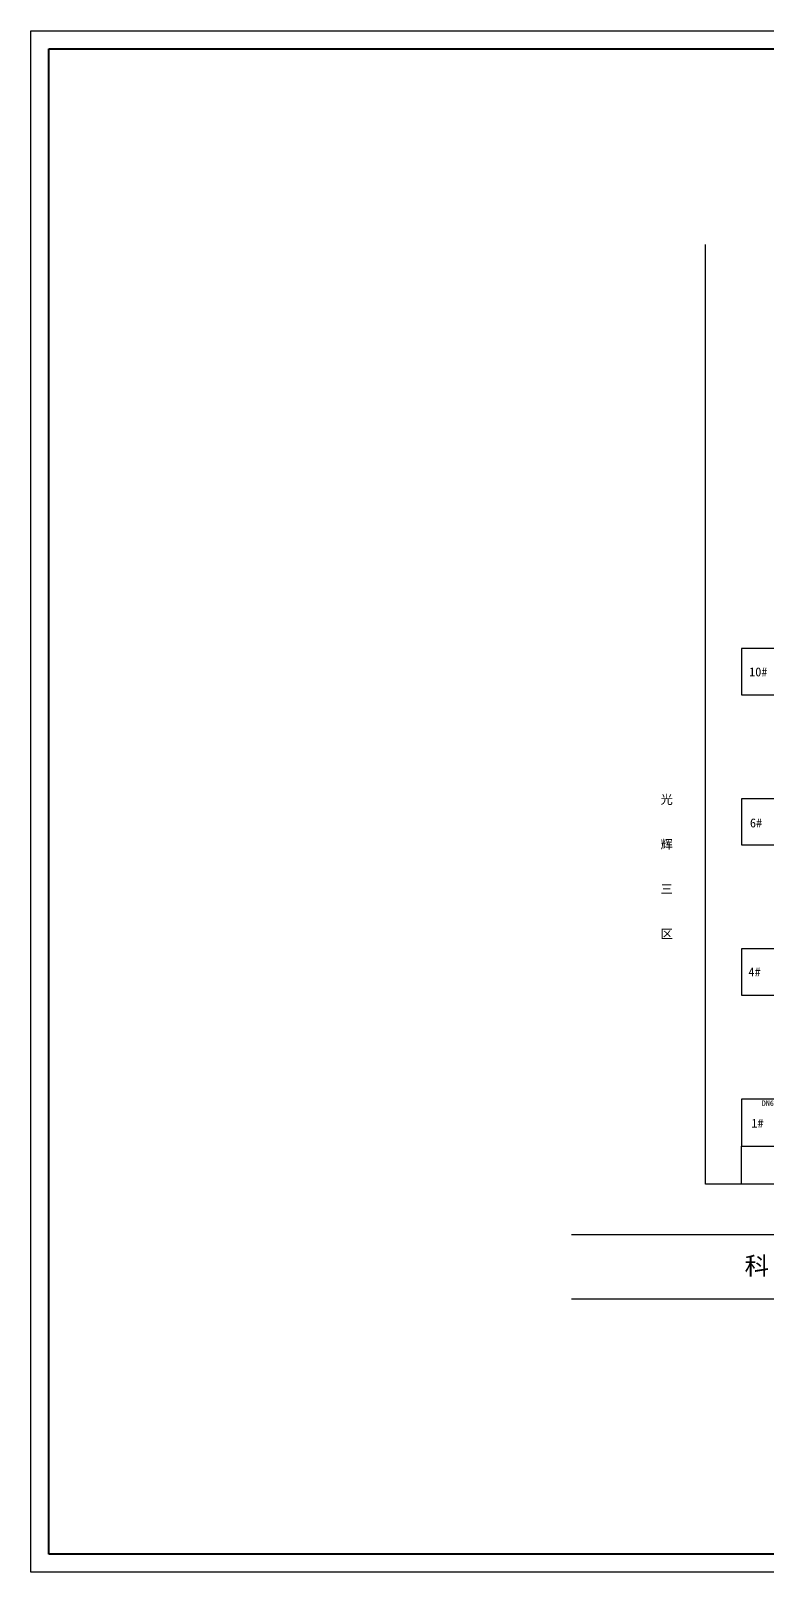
# Model space of a CAD drawing. Header units: millimetres. Extents: x 710 to 1314, y 285 to 715.
# Drawn here: x 710.2 to 915.4, y 285.3 to 715.3 of the extents above; entities that cross this region are included whole.
import ezdxf

# ---------------------------------------------------------------- set-up
doc = ezdxf.new("R2010")
doc.units = ezdxf.units.MM
doc.layers.add('围栏', color=3, linetype='Continuous')
doc.layers.add('边线', color=1, linetype='Continuous')
doc.layers.add('标注', color=7, linetype='Continuous', lineweight=18)

msp = doc.modelspace()

# ---------------------------------------------------------------- linework, layer by layer
at = {"lineweight": 40}
for p, q in [((715.18, 290.35), (715.18, 710.35)), ((715.18, 710.35), (1309.18, 710.35)), ((1309.18, 290.35), (715.18, 290.35))]:
    msp.add_line(p, q, dxfattribs=at)
for p, q in [((978.07, 543.03), (908.25, 543.03)), ((908.25, 543.03), (908.25, 530.13)), ((908.25, 530.13), (978.07, 530.13)), ((908.25, 501.13), (908.25, 488.23)), ((978.07, 501.13), (908.25, 501.13)), ((908.25, 488.23), (978.07, 488.23)), ((978.07, 459.23), (908.25, 459.23)), ((908.25, 459.23), (908.25, 446.33)), ((908.25, 446.33), (978.07, 446.33)), ((908.25, 417.33), (908.25, 404.23)), ((1006.27, 417.33), (908.25, 417.33)), ((908.25, 393.58), (908.25, 404.23)), ((908.25, 404.23), (1006.27, 404.23)), ((1006.27, 393.58), (908.25, 393.58)), ((860.93, 379.58), (1163.37, 379.58)), ((860.93, 361.58), (1163.37, 361.58))]:
    msp.add_line(p, q)
at = {"layer": '围栏'}
for p, q in [((898.25, 393.58), (898.25, 655.71)), ((908.25, 393.58), (898.25, 393.58))]:
    msp.add_line(p, q, dxfattribs=at)
at = {"layer": '边线'}
for p, q in [((710.18, 715.35), (1314.18, 715.35)), ((710.18, 285.35), (710.18, 715.35)), ((1314.18, 285.35), (710.18, 285.35))]:
    msp.add_line(p, q, dxfattribs=at)

# ---------------------------------------------------------------- texts
at = {"layer": '标注', "attachment_point": 1}
for s, insert, char_height, width in [('10#', (910.41, 537.75), 2.5, 6.8344), ('{\\fSimSun|b0|i0|c134|p54;光\\P\\P\\P辉\\P\\P\\P三\\P\\P\\P区}', (885.73, 502.18), 2.5, 4.0243), ('6#', (910.64, 495.63), 2.5, 6.8344), ('4#', (910.22, 454.05), 2.5, 6.8344), ('DN65', (913.95, 416.94), 1.5, 6.3469), ('1#', (911.03, 411.83), 2.5, 6.8344), ('{\\fSimSun|b0|i0|c134|p54;科                          学                          路}', (909.14, 373.3), 5, 217.4541)]:
    msp.add_mtext(s, dxfattribs=dict(at, insert=insert, char_height=char_height, width=width))

doc.saveas('drawing.dxf')
